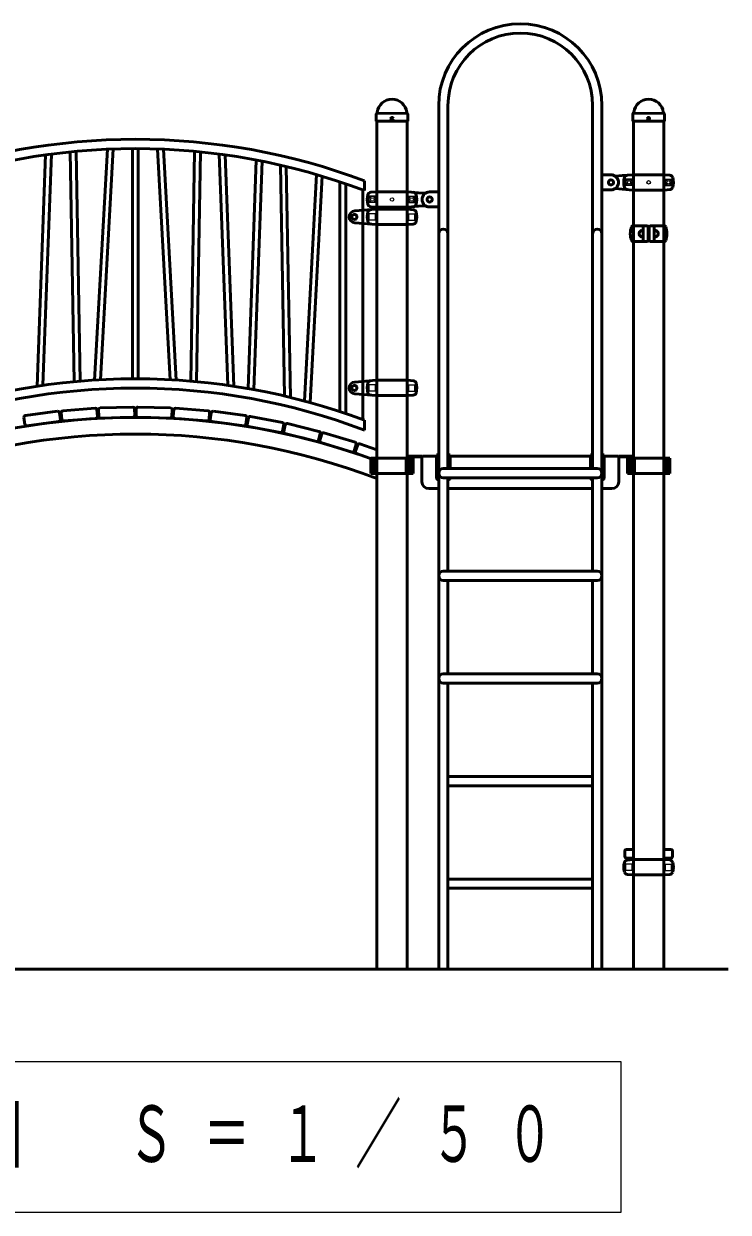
# Model space of a CAD drawing. Units: millimetres on the paper, scale 1:50. Extents: x -365 to 0, y -594 to 257.
# Drawn here: x -233.3 to -192.1, y -154.8 to -85.3 of the extents above; entities that cross this region are included whole.
import ezdxf

# ---------------------------------------------------------------- set-up
doc = ezdxf.new("R2010")
doc.units = ezdxf.units.MM
doc.linetypes.add('USER1', pattern=[4.5, 2.5, -2])
doc.layers.add('LY_1', color=140, linetype='Continuous', lineweight=50)
doc.styles.add('ＭＳ ゴシック', font='')
doc.styles.get('ＭＳ ゴシック').set_extended_font_data('MS Gothic')

msp = doc.modelspace()

# ---------------------------------------------------------------- linework, layer by layer
at = {"layer": 'LY_1'}
for p, q in [((-209.048, -140.544), (-209.048, -90.044)), ((-208.504, -111.272), (-208.504, -90.043)), ((-200.048, -111.272), (-200.048, -90.043)), ((-199.504, -140.544), (-199.504, -90.044)), ((-212.705, -90.954), (-212.697, -90.557)), ((-212.695, -90.964), (-212.705, -90.954)), ((-212.695, -90.964), (-210.856, -90.964)), ((-212.672, -90.499), (-212.65, -90.477)), ((-212.667, -140.544), (-212.667, -90.964)), ((-210.88, -90.499), (-210.902, -90.477)), ((-210.885, -140.544), (-210.885, -90.964)), ((-210.847, -90.954), (-210.856, -90.964)), ((-210.847, -90.954), (-210.855, -90.557)), ((-197.705, -90.954), (-197.697, -90.557)), ((-197.695, -90.964), (-197.705, -90.954)), ((-197.695, -90.964), (-195.856, -90.964)), ((-197.672, -90.499), (-197.65, -90.477)), ((-197.667, -140.544), (-197.667, -90.964)), ((-195.88, -90.499), (-195.902, -90.477)), ((-195.885, -140.544), (-195.885, -90.964)), ((-195.847, -90.954), (-195.856, -90.964)), ((-195.847, -90.954), (-195.855, -90.557)), ((-232.03, -92.939), (-232.524, -106.461)), ((-231.682, -92.891), (-232.176, -106.41)), ((-230.356, -106.195), (-230.586, -92.764)), ((-230.011, -106.164), (-230.24, -92.73)), ((-228.412, -92.606), (-229.161, -106.101)), ((-228.064, -92.593), (-228.813, -106.081)), ((-226.949, -92.571), (-226.949, -106.027)), ((-226.603, -92.571), (-226.603, -106.027)), ((-225.487, -92.594), (-224.739, -106.081)), ((-225.14, -92.606), (-224.391, -106.101)), ((-223.541, -106.164), (-223.311, -92.73)), ((-223.196, -106.195), (-222.966, -92.764)), ((-221.869, -92.891), (-221.375, -106.41)), ((-221.521, -92.939), (-221.027, -106.461)), ((-220.189, -106.598), (-219.717, -93.237)), ((-219.845, -106.66), (-219.374, -93.304)), ((-218.302, -93.535), (-218.06, -107.033)), ((-217.955, -93.617), (-217.713, -107.116)), ((-216.894, -107.325), (-216.195, -94.085)), ((-216.552, -107.418), (-215.854, -94.187)), ((-213.383, -95.028), (-213.383, -94.447)), ((-198.976, -94.104), (-199.504, -94.104)), ((-198.326, -94.149), (-198.73, -94.179)), ((-197.696, -94.094), (-198.326, -94.149)), ((-195.856, -94.094), (-197.696, -94.094)), ((-195.856, -94.094), (-195.54, -94.122)), ((-214.822, -94.515), (-214.822, -107.942)), ((-214.476, -94.632), (-214.476, -108.057)), ((-213.476, -94.993), (-213.476, -108.412)), ((-212.696, -95.094), (-213.012, -95.122)), ((-212.696, -95.094), (-210.855, -95.094)), ((-210.856, -95.094), (-210.226, -95.149)), ((-210.226, -95.149), (-209.821, -95.179)), ((-209.576, -95.104), (-209.048, -95.104)), ((-198.976, -94.984), (-199.504, -94.984)), ((-198.326, -94.939), (-198.73, -94.909)), ((-197.696, -94.994), (-198.326, -94.939)), ((-195.856, -94.994), (-197.696, -94.994)), ((-195.856, -94.994), (-195.54, -94.966)), ((-212.696, -96.114), (-213.957, -96.216)), ((-212.696, -95.994), (-213.012, -95.966)), ((-212.696, -95.994), (-210.855, -95.994)), ((-210.856, -96.114), (-212.696, -96.114)), ((-210.856, -95.994), (-210.226, -95.939)), ((-210.856, -96.114), (-210.54, -96.142)), ((-210.226, -95.939), (-209.821, -95.909)), ((-209.576, -95.984), (-209.047, -95.984)), ((-212.696, -97.014), (-213.957, -96.912)), ((-210.856, -97.014), (-212.696, -97.014)), ((-210.856, -97.014), (-210.54, -96.986)), ((-197.698, -97.094), (-196.846, -97.094)), ((-197.101, -97.544), (-197.101, -97.114)), ((-196.806, -97.134), (-196.806, -97.954)), ((-196.746, -97.134), (-196.746, -97.954)), ((-195.854, -97.094), (-196.706, -97.094)), ((-196.451, -97.544), (-196.451, -97.114)), ((-197.101, -97.358), (-197.141, -97.357)), ((-197.101, -97.73), (-197.141, -97.731)), ((-197.101, -97.544), (-197.101, -97.974)), ((-196.451, -97.358), (-196.411, -97.357)), ((-196.451, -97.544), (-196.451, -97.974)), ((-196.451, -97.73), (-196.411, -97.731)), ((-197.696, -97.994), (-196.846, -97.994)), ((-195.854, -97.994), (-196.706, -97.994)), ((-212.696, -106.114), (-213.957, -106.216)), ((-210.856, -106.114), (-212.696, -106.114)), ((-210.856, -106.114), (-210.54, -106.142)), ((-212.696, -107.014), (-213.957, -106.912)), ((-210.856, -107.014), (-210.54, -106.986)), ((-228.826, -107.728), (-226.926, -107.677)), ((-224.726, -107.728), (-226.625, -107.677)), ((-210.856, -107.014), (-212.696, -107.014)), ((-233.235, -108.691), (-233.289, -108.295)), ((-233.203, -108.182), (-231.32, -107.928)), ((-231.208, -108.014), (-231.154, -108.411)), ((-231.08, -108.403), (-231.112, -108.004)), ((-231.021, -107.896), (-229.127, -107.744)), ((-229.079, -108.342), (-230.972, -108.494)), ((-229.019, -107.835), (-228.987, -108.234)), ((-228.912, -108.23), (-228.923, -107.83)), ((-226.91, -108.276), (-228.81, -108.327)), ((-226.824, -107.774), (-226.813, -108.174)), ((-226.728, -107.774), (-226.739, -108.174)), ((-226.641, -108.276), (-224.742, -108.327)), ((-224.639, -108.23), (-224.629, -107.83)), ((-224.533, -107.835), (-224.565, -108.234)), ((-224.473, -108.342), (-222.579, -108.494)), ((-222.531, -107.896), (-224.425, -107.744)), ((-222.472, -108.403), (-222.439, -108.004)), ((-222.344, -108.014), (-222.397, -108.411)), ((-220.349, -108.182), (-222.232, -107.928)), ((-220.316, -108.691), (-220.263, -108.295)), ((-220.168, -108.31), (-220.243, -108.703)), ((-218.184, -108.584), (-220.051, -108.23)), ((-231.24, -108.523), (-233.123, -108.777)), ((-222.312, -108.523), (-220.429, -108.777)), ((-220.163, -108.82), (-218.296, -109.174)), ((-218.179, -109.094), (-218.105, -108.701)), ((-218.011, -108.722), (-218.106, -109.11)), ((-216.045, -109.102), (-217.89, -108.649)), ((-213.383, -109.028), (-213.383, -108.447)), ((-218.033, -109.231), (-216.188, -109.685)), ((-216.067, -109.612), (-215.972, -109.223)), ((-215.879, -109.249), (-215.995, -109.631)), ((-215.929, -109.756), (-214.11, -110.308)), ((-213.936, -109.734), (-215.754, -109.182)), ((-213.986, -110.241), (-213.87, -109.858)), ((-213.778, -109.889), (-213.915, -110.265)), ((-213.855, -110.393), (-212.667, -110.824)), ((-212.667, -110.186), (-213.65, -109.829)), ((-213.012, -110.664), (-213.012, -111.564)), ((-210.54, -110.664), (-213.012, -110.664)), ((-212.846, -110.664), (-212.846, -111.564)), ((-210.941, -110.664), (-210.941, -111.564)), ((-210.885, -110.544), (-210.026, -110.544)), ((-210.885, -110.59), (-210.026, -110.59)), ((-210.754, -110.664), (-210.754, -111.564)), ((-210.695, -110.664), (-210.695, -111.564)), ((-210.54, -110.664), (-210.54, -111.564)), ((-210.026, -110.604), (-210.026, -112.044)), ((-209.966, -110.544), (-209.176, -110.544)), ((-209.176, -110.48), (-209.048, -110.48)), ((-209.176, -111.844), (-209.176, -110.48)), ((-208.376, -110.48), (-208.504, -110.48)), ((-208.376, -111.272), (-208.376, -110.48)), ((-208.376, -110.544), (-200.176, -110.544)), ((-200.176, -110.48), (-200.048, -110.48)), ((-200.176, -111.272), (-200.176, -110.48)), ((-199.376, -110.48), (-199.504, -110.48)), ((-199.376, -111.844), (-199.376, -110.48)), ((-199.376, -110.895), (-199.376, -110.48)), ((-198.586, -110.544), (-199.376, -110.544)), ((-197.667, -110.544), (-198.526, -110.544)), ((-197.667, -110.59), (-198.526, -110.59)), ((-198.526, -110.604), (-198.526, -112.044)), ((-198.012, -110.664), (-198.012, -111.564)), ((-198.012, -110.664), (-195.54, -110.664)), ((-197.857, -110.664), (-197.857, -111.564)), ((-197.798, -110.664), (-197.798, -111.564)), ((-197.61, -110.664), (-197.61, -111.564)), ((-195.706, -110.664), (-195.706, -111.564)), ((-195.54, -110.664), (-195.54, -111.564)), ((-210.54, -111.564), (-213.012, -111.564)), ((-208.776, -111.272), (-204.276, -111.272)), ((-208.776, -111.816), (-204.276, -111.816)), ((-208.504, -117.272), (-208.504, -111.816)), ((-208.376, -111.844), (-208.376, -111.816)), ((-199.776, -111.272), (-204.276, -111.272)), ((-199.776, -111.816), (-204.276, -111.816)), ((-200.176, -111.844), (-200.176, -111.816)), ((-200.048, -117.272), (-200.048, -111.816)), ((-198.012, -111.564), (-195.54, -111.564)), ((-209.626, -112.444), (-209.048, -112.444)), ((-208.504, -112.444), (-204.276, -112.444)), ((-200.048, -112.444), (-204.276, -112.444)), ((-198.926, -112.444), (-199.504, -112.444)), ((-208.776, -117.272), (-204.276, -117.272)), ((-199.776, -117.272), (-204.276, -117.272)), ((-208.776, -117.816), (-204.276, -117.816)), ((-208.504, -123.272), (-208.504, -117.816)), ((-199.776, -117.816), (-204.276, -117.816)), ((-200.048, -123.272), (-200.048, -117.816)), ((-208.776, -123.272), (-204.276, -123.272)), ((-199.776, -123.272), (-204.276, -123.272)), ((-208.776, -123.816), (-204.276, -123.816)), ((-208.504, -140.544), (-208.504, -123.816)), ((-199.776, -123.816), (-204.276, -123.816)), ((-200.048, -140.544), (-200.048, -123.816)), ((-208.504, -129.272), (-204.276, -129.272)), ((-208.504, -129.816), (-204.276, -129.816)), ((-200.048, -129.272), (-204.276, -129.272)), ((-200.048, -129.816), (-204.276, -129.816)), ((-198.176, -133.944), (-198.176, -133.644)), ((-198.076, -133.544), (-197.667, -133.544)), ((-198.076, -134.044), (-197.667, -134.044)), ((-195.885, -133.544), (-195.476, -133.544)), ((-195.885, -134.044), (-195.476, -134.044)), ((-195.376, -133.944), (-195.376, -133.644)), ((-197.696, -134.133), (-198.012, -134.161)), ((-197.696, -134.133), (-195.855, -134.133)), ((-197.667, -134.133), (-195.885, -134.133)), ((-195.856, -134.133), (-195.54, -134.159)), ((-208.504, -135.272), (-204.276, -135.272)), ((-200.048, -135.272), (-204.276, -135.272)), ((-197.696, -135.033), (-198.012, -135.006)), ((-197.696, -135.033), (-195.855, -135.033)), ((-195.856, -135.033), (-195.54, -135.008)), ((-208.504, -135.816), (-204.276, -135.816)), ((-200.048, -135.816), (-204.276, -135.816))]:
    msp.add_line(p, q, dxfattribs=at)
at = {"layer": 'LY_1', "color": 7, "lineweight": 13}
for p, q in [((-212.669, -90.534), (-210.882, -90.534)), ((-212.633, -90.464), (-210.922, -90.464)), ((-197.669, -90.534), (-195.882, -90.534)), ((-197.633, -90.464), (-195.922, -90.464)), ((-197.741, -94.359), (-198.111, -94.359)), ((-198.111, -94.729), (-198.111, -94.359)), ((-195.811, -94.359), (-195.441, -94.359)), ((-195.441, -94.729), (-195.441, -94.359)), ((-197.741, -94.729), (-198.111, -94.729)), ((-195.811, -94.729), (-195.441, -94.729)), ((-212.741, -95.359), (-213.111, -95.359)), ((-213.111, -95.729), (-213.111, -95.359)), ((-212.741, -95.729), (-213.111, -95.729)), ((-210.811, -95.359), (-210.441, -95.359)), ((-210.811, -95.729), (-210.441, -95.729)), ((-210.441, -95.729), (-210.441, -95.359)), ((-213.111, -96.749), (-213.111, -96.379)), ((-212.741, -96.379), (-213.111, -96.379)), ((-210.811, -96.379), (-210.441, -96.379)), ((-210.441, -96.749), (-210.441, -96.379)), ((-212.741, -96.749), (-213.111, -96.749)), ((-210.811, -96.749), (-210.441, -96.749)), ((-213.111, -106.749), (-213.111, -106.379)), ((-212.741, -106.379), (-213.111, -106.379)), ((-212.741, -106.749), (-213.111, -106.749)), ((-210.811, -106.379), (-210.441, -106.379)), ((-210.811, -106.749), (-210.441, -106.749)), ((-210.441, -106.749), (-210.441, -106.379)), ((-197.741, -134.399), (-198.111, -134.399)), ((-198.111, -134.768), (-198.111, -134.399)), ((-197.741, -134.768), (-198.111, -134.768)), ((-195.811, -134.399), (-195.441, -134.399)), ((-195.811, -134.768), (-195.441, -134.768)), ((-195.441, -134.768), (-195.441, -134.399)), ((-198.376, -145.953), (-255.176, -145.953)), ((-198.376, -154.753), (-198.376, -145.953)), ((-255.176, -154.753), (-198.376, -154.753))]:
    msp.add_line(p, q, dxfattribs=at)
at = {"layer": 'LY_1', "color": 7, "linetype": 'USER1', "lineweight": 13}
for p, q in [((-212.666, -90.544), (-210.886, -90.544)), ((-197.666, -90.544), (-195.886, -90.544))]:
    msp.add_line(p, q, dxfattribs=at)
at = {"layer": 'LY_1', "color": 7}
msp.add_line((-317.894, -140.544), (-192.124, -140.544), dxfattribs=at)
at = {"layer": 'LY_1'}
for centre, radius in [((-211.776, -90.804), 0.06), ((-196.776, -90.804), 0.06), ((-198.976, -94.544), 0.15), ((-209.576, -95.544), 0.15), ((-213.976, -96.564), 0.15), ((-213.976, -106.564), 0.15)]:
    msp.add_circle(centre, radius, dxfattribs=at)
at = {"layer": 'LY_1', "color": 7, "lineweight": 13}
for centre, radius in [((-197.926, -94.544), 0.185), ((-197.926, -94.544), 0.1), ((-196.776, -94.544), 0.1), ((-195.626, -94.544), 0.185), ((-195.626, -94.544), 0.1), ((-212.926, -95.544), 0.185), ((-212.926, -95.544), 0.1), ((-211.776, -95.544), 0.1), ((-210.626, -95.544), 0.185), ((-210.626, -95.544), 0.1)]:
    msp.add_circle(centre, radius, dxfattribs=at)
at = {"layer": 'LY_1'}
for centre, radius, start, end in [((-204.276, -90.044), 4.772, 0, 180), ((-204.276, -90.044), 4.228, 0, 180), ((-211.776, -90.544), 0.864, 90, 173.3676), ((-211.776, -90.544), 0.864, 6.6324, 90), ((-196.776, -90.544), 0.864, 90, 173.3676), ((-196.776, -90.544), 0.864, 6.6324, 90), ((-212.613, -90.559), 0.084, 135, 178.99605), ((-212.69, -90.438), 0.056, 315, 353.3676), ((-210.862, -90.438), 0.056, 186.6324, 225), ((-210.939, -90.559), 0.084, 1.00395, 45), ((-197.613, -90.559), 0.084, 135, 178.99605), ((-197.69, -90.438), 0.056, 315, 353.3676), ((-195.862, -90.438), 0.056, 186.6324, 225), ((-195.939, -90.559), 0.084, 1.00395, 45), ((-226.776, -130.299), 38.272, 69.51658, 110.48342), ((-226.776, -130.299), 37.728, 69.20766, 110.79234), ((-198.976, -94.544), 0.44, 270, 90), ((-197.226, -94.544), 1, 163.80375, 196.19625), ((-197.994, -94.321), 0.2, 95, 163.80375), ((-195.558, -94.321), 0.2, 16.19625, 85), ((-196.326, -94.544), 1, 343.80375, 16.19625), ((-212.994, -95.321), 0.2, 95, 163.80375), ((-210.558, -95.321), 0.2, 16.19625, 85), ((-209.576, -95.544), 0.44, 90, 270), ((-197.994, -94.767), 0.2, 196.19625, 265), ((-195.558, -94.767), 0.2, 275, 343.80375), ((-212.226, -95.544), 1, 163.80375, 196.19625), ((-212.994, -95.767), 0.2, 196.19625, 265), ((-210.558, -95.767), 0.2, 275, 343.80375), ((-211.326, -95.544), 1, 343.80375, 16.19625), ((-213.926, -96.564), 0.35, 95, 265), ((-212.226, -96.564), 1, 163.80375, 196.19625), ((-212.994, -96.341), 0.2, 95, 163.80375), ((-210.558, -96.341), 0.2, 16.19625, 85), ((-211.326, -96.564), 1, 343.80375, 16.19625), ((-212.994, -96.787), 0.2, 196.19625, 265), ((-210.558, -96.787), 0.2, 275, 343.80375), ((-208.776, -97.544), 0.272, 0, 180), ((-199.776, -97.544), 0.272, 0, 180), ((-196.724, -97.544), 1.122, 159.19706, 200.80294), ((-197.698, -97.174), 0.08, 90, 159.19706), ((-197.081, -97.114), 0.02, 90, 180), ((-196.846, -97.134), 0.04, 0, 90), ((-196.706, -97.134), 0.04, 90, 180), ((-196.471, -97.114), 0.02, 0, 90), ((-195.854, -97.174), 0.08, 20.80294, 90), ((-196.828, -97.544), 1.122, 339.19706, 20.80294), ((-197.698, -97.914), 0.08, 200.80294, 270), ((-197.147, -97.544), 0.187, 88, 272), ((-196.846, -97.954), 0.04, 270, 0), ((-196.706, -97.954), 0.04, 180, 270), ((-196.404, -97.544), 0.187, 268, 92), ((-195.854, -97.914), 0.08, 270, 339.19706), ((-197.081, -97.974), 0.02, 180, 270), ((-196.471, -97.974), 0.02, 270, 0), ((-226.776, -144.299), 38.272, 69.51658, 110.48342), ((-213.926, -106.564), 0.35, 95, 265), ((-212.226, -106.564), 1, 163.80375, 196.19625), ((-212.994, -106.341), 0.2, 95, 163.80375), ((-210.558, -106.341), 0.2, 16.19625, 85), ((-211.326, -106.564), 1, 343.80375, 16.19625), ((-226.776, -144.299), 37.728, 69.20766, 110.79234), ((-212.994, -106.787), 0.2, 196.19625, 265), ((-210.558, -106.787), 0.2, 275, 343.80375), ((-226.924, -107.777), 0.1, 1.53462, 91.53462), ((-226.628, -107.777), 0.1, 88.46538, 178.46538), ((-226.776, -148.773), 40.486, 69.60496, 110.39504), ((-233.19, -108.281), 0.1, 97.67308, 187.67308), ((-231.307, -108.028), 0.1, 7.67308, 97.67308), ((-231.013, -107.996), 0.1, 94.60385, 184.60385), ((-229.119, -107.843), 0.1, 4.60385, 94.60385), ((-229.087, -108.242), 0.1, 274.60385, 4.60385), ((-228.823, -107.828), 0.1, 91.53462, 181.53462), ((-228.812, -108.227), 0.1, 181.53462, 271.53461), ((-226.913, -108.176), 0.1, 271.53461, 1.53461), ((-226.639, -108.176), 0.1, 178.46538, 268.46539), ((-224.739, -108.227), 0.1, 268.46539, 358.46539), ((-224.729, -107.828), 0.1, 358.46539, 88.46539), ((-224.465, -108.242), 0.1, 175.39615, 265.39615), ((-224.433, -107.843), 0.1, 85.39615, 175.39615), ((-222.539, -107.996), 0.1, 355.39615, 85.39615), ((-222.245, -108.028), 0.1, 82.32692, 172.32692), ((-220.362, -108.281), 0.1, 352.32692, 82.32692), ((-220.07, -108.329), 0.1, 79.25769, 169.25769), ((-233.136, -108.678), 0.1, 187.67308, 277.67308), ((-231.253, -108.424), 0.1, 277.67308, 7.67308), ((-230.98, -108.395), 0.1, 184.60385, 274.60385), ((-222.571, -108.395), 0.1, 265.39615, 355.39615), ((-222.298, -108.424), 0.1, 172.32692, 262.32692), ((-220.415, -108.678), 0.1, 262.32692, 352.32692), ((-220.144, -108.722), 0.1, 169.25769, 259.25769), ((-218.203, -108.683), 0.1, 349.25769, 79.25769), ((-217.914, -108.746), 0.1, 76.18846, 166.18846), ((-226.776, -148.773), 39.514, 69.08005, 110.91995), ((-218.278, -109.076), 0.1, 259.25769, 349.25769), ((-218.009, -109.134), 0.1, 166.18846, 256.18846), ((-216.164, -109.588), 0.1, 256.18846, 346.18846), ((-216.069, -109.199), 0.1, 346.18846, 76.18846), ((-215.899, -109.66), 0.1, 163.11923, 253.11923), ((-215.783, -109.278), 0.1, 73.11923, 163.11923), ((-213.965, -109.829), 0.1, 343.11923, 73.11923), ((-214.081, -110.212), 0.1, 253.11923, 343.11923), ((-213.821, -110.299), 0.1, 160.05, 250.05), ((-213.684, -109.923), 0.1, 70.05, 160.05), ((-209.966, -110.604), 0.06, 90, 180), ((-198.586, -110.604), 0.06, 0, 90), ((-208.776, -111.544), 0.5, 216.8699, 237.04363), ((-208.776, -111.654), 0.38, 135.70796, 224.29204), ((-208.776, -111.544), 0.272, 90, 270), ((-208.776, -111.544), 0.5, 302.95637, 323.1301), ((-199.776, -111.544), 0.5, 216.8699, 237.04363), ((-199.776, -111.544), 0.272, 270, 90), ((-199.776, -111.654), 0.38, 315.70796, 44.29204), ((-199.776, -111.544), 0.5, 302.95637, 323.1301), ((-209.626, -112.044), 0.4, 180, 270), ((-198.926, -112.044), 0.4, 270, 0), ((-208.776, -117.544), 0.272, 90, 270), ((-199.776, -117.544), 0.272, 270, 90), ((-208.776, -123.544), 0.272, 90, 270), ((-199.776, -123.544), 0.272, 270, 90), ((-198.076, -133.644), 0.1, 90, 180), ((-198.076, -133.944), 0.1, 180, 270), ((-195.476, -133.644), 0.1, 0, 90), ((-195.476, -133.944), 0.1, 270, 0), ((-197.226, -134.583), 1, 163.80375, 196.19625), ((-197.994, -134.36), 0.2, 95, 163.80375), ((-195.558, -134.36), 0.2, 16.19625, 85), ((-196.326, -134.583), 1, 343.80375, 16.19625), ((-197.994, -134.807), 0.2, 196.19625, 265), ((-195.558, -134.807), 0.2, 275, 343.80375)]:
    msp.add_arc(centre, radius, start, end, dxfattribs=at)
at = {"layer": 'LY_1', "color": 7, "lineweight": 13}
for centre, start, end in [((-200.301, -94.544), 355.87048, 4.12952), ((-193.251, -94.544), 175.87048, 184.12952), ((-215.301, -95.544), 355.87048, 4.12952), ((-208.251, -95.544), 175.87048, 184.12952), ((-215.301, -96.564), 355.87048, 4.12952), ((-208.251, -96.564), 175.87048, 184.12952), ((-215.301, -106.564), 355.87048, 4.12952), ((-208.251, -106.564), 175.87048, 184.12952), ((-200.301, -134.583), 355.87048, 4.12952), ((-193.251, -134.583), 175.87048, 184.12952)]:
    msp.add_arc(centre, 2.567, start, end, dxfattribs=at)

# ---------------------------------------------------------------- texts
at = {"layer": 'LY_1', "color": 7, "insert": (-253.776, -150.353), "char_height": 3.299, "attachment_point": 4, "style": 'ＭＳ ゴシック'}
msp.add_mtext('\\T1.64;\\W0.6;Ｃ視立面図\u3000Ｓ＝１／５０', dxfattribs=at)

doc.saveas('drawing.dxf')
